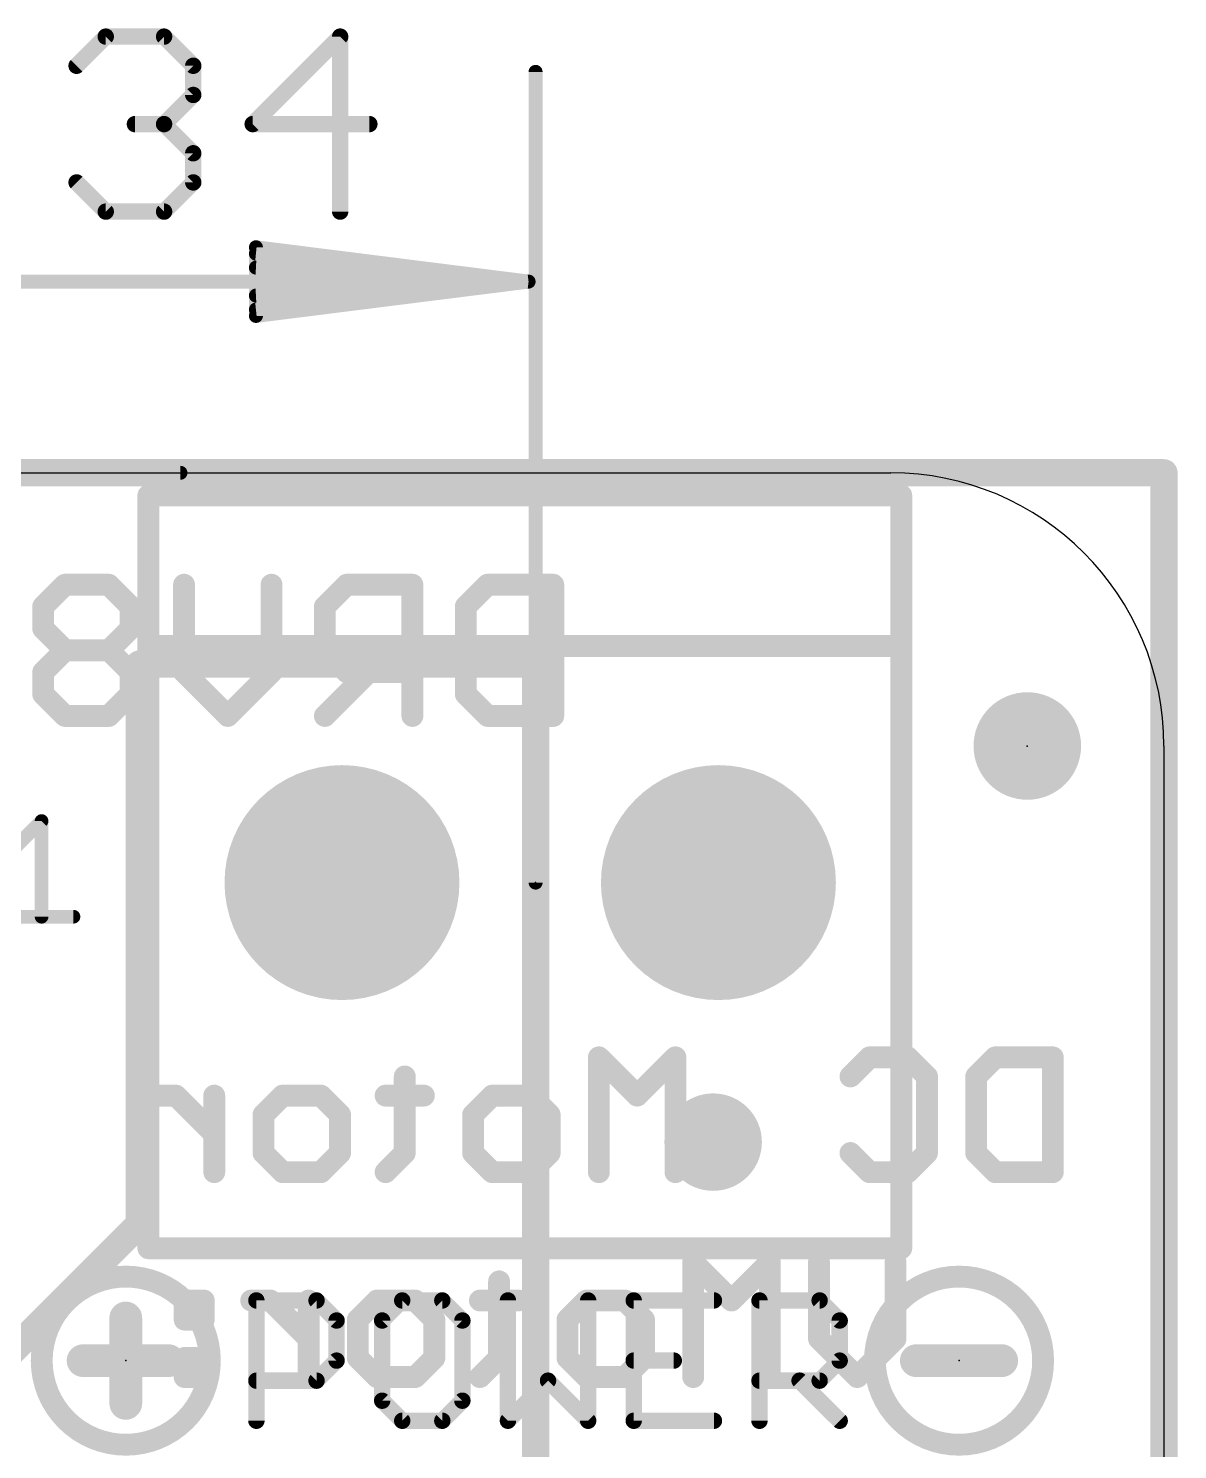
# Model space of a CAD drawing. Extents: x -6.4 to 25.8, y -12.4 to 32.1.
# Drawn here: x 9.76 to 20.45, y 15.05 to 28.26 of the extents above; entities that cross this region are included whole.
import ezdxf

# ---------------------------------------------------------------- set-up
doc = ezdxf.new("R2010")
doc.units = 0
for name, color, linetype in [('1', 12, 'CONTINUOUS'), ('16', 132, 'CONTINUOUS'), ('17', 110, 'CONTINUOUS'), ('18', 110, 'CONTINUOUS'), ('20', 53, 'CONTINUOUS'), ('21', 40, 'CONTINUOUS'), ('22', 6, 'CONTINUOUS'), ('23', 53, 'CONTINUOUS'), ('47', 253, 'CONTINUOUS')]:
    doc.layers.add(name, color=color, linetype=linetype)

# ---------------------------------------------------------------- blocks, each defined once
blk = doc.blocks.new('PIE')
at = {"const_width": 0.5}
blk.add_lwpolyline([(0, -0.25, 1), (0, 0.25, 1), (0, -0.25)], format="xyb", dxfattribs=at)
blk = doc.blocks.new('ROUNDP')
at = {"const_width": 0.5}
blk.add_lwpolyline([(0, -0.25, 1), (0, 0.25, 1), (0, -0.25)], format="xyb", dxfattribs=at)
blk = doc.blocks.new('ROUNDV')
at = {"const_width": 0.5}
blk.add_lwpolyline([(0, -0.25, 1), (0, 0.25, 1), (0, -0.25)], format="xyb", dxfattribs=at)

msp = doc.modelspace()

# ---------------------------------------------------------------- linework, layer by layer
at = {"layer": '1', "const_width": 0.254}
for points in [[(20.32, 24.13), (0, 24.13)], [(20.32, 0), (20.32, 24.13)], [(10.795, 22.352), (10.795, 17.145)], [(14.478, 22.352), (10.795, 22.352)], [(14.478, 10.16), (14.478, 22.352)], [(10.795, 17.145), (8.89, 15.24)]]:
    msp.add_lwpolyline(points, dxfattribs=at)
at = {"layer": '1', "const_width": 0.127}
for points in [[(20.3835, 24.13, 1), (20.2565, 24.13)], [(20.32, 24.0665, 1), (20.32, 24.1935)], [(10.8585, 22.352, 1), (10.7315, 22.352)], [(10.795, 22.4155, 1), (10.795, 22.2885)], [(14.5415, 22.352, 1), (14.4145, 22.352)], [(14.478, 22.2885, 1), (14.478, 22.4155)], [(10.7315, 17.145, 1), (10.8585, 17.145)], [(10.8399, 17.1001, 1), (10.7501, 17.1899)]]:
    msp.add_lwpolyline(points, format="xyb", dxfattribs=at)
at = {"layer": '16', "const_width": 0.254}
for points in [[(20.32, 24.13), (0, 24.13)], [(20.32, 0), (20.32, 24.13)]]:
    msp.add_lwpolyline(points, dxfattribs=at)
at = {"layer": '16', "const_width": 0.127}
for points in [[(20.3835, 24.13, 1), (20.2565, 24.13)], [(20.32, 24.0665, 1), (20.32, 24.1935)]]:
    msp.add_lwpolyline(points, format="xyb", dxfattribs=at)
at = {"layer": '20'}
for p, q in [((2.54, 24.13), (17.78, 24.13)), ((20.32, 21.59), (20.32, 2.54))]:
    msp.add_line(p, q, dxfattribs=at)
msp.add_arc((17.78, 21.59), 2.54, 0, 90, dxfattribs=at)
at = {"layer": '21'}
for points, const_width in [([(17.878, 23.92), (10.878, 23.92)], 0.2032), ([(10.878, 23.92), (10.878, 22.52)], 0.2032), ([(17.878, 22.52), (17.878, 23.92)], 0.2032), ([(10.878, 22.52), (10.878, 16.92)], 0.2032), ([(17.878, 22.52), (10.878, 22.52)], 0.2032), ([(17.878, 16.92), (17.878, 22.52)], 0.2032), ([(9.5885, 20.5957), (9.8851, 20.8923)], 0.127), ([(9.8851, 20.8923), (9.8851, 20.0025)], 0.127), ([(9.5885, 20.0025), (10.1817, 20.0025)], 0.127), ([(10.878, 16.92), (17.878, 16.92)], 0.2032), ([(10.668, 16.2718), (10.668, 15.4781)], 0.3048), ([(11.8822, 15.3162), (11.8822, 16.4348)], 0.1524), ([(11.8822, 16.4348), (12.4415, 16.4348)], 0.1524), ([(12.4415, 16.4348), (12.6279, 16.2483)], 0.1524), ([(13.238, 16.4348), (13.0516, 16.2483)], 0.1524), ([(13.6109, 16.4348), (13.238, 16.4348)], 0.1524), ([(13.7973, 16.2483), (13.6109, 16.4348)], 0.1524), ([(14.221, 16.4348), (14.221, 15.3162)], 0.1524), ([(14.9667, 15.3162), (14.9667, 16.4348)], 0.1524), ([(16.1361, 16.4348), (15.3904, 16.4348)], 0.1524), ([(15.3904, 16.4348), (15.3904, 15.3162)], 0.1524), ([(16.5598, 15.3162), (16.5598, 16.4348)], 0.1524), ([(16.5598, 16.4348), (17.1191, 16.4348)], 0.1524), ([(17.1191, 16.4348), (17.3055, 16.2483)], 0.1524), ([(12.6279, 16.2483), (12.6279, 15.8755)], 0.1524), ([(13.0516, 16.2483), (13.0516, 15.5026)], 0.1524), ([(13.7973, 15.5026), (13.7973, 16.2483)], 0.1524), ([(17.3055, 16.2483), (17.3055, 15.8755)], 0.1524), ([(10.2712, 15.875), (11.0648, 15.875)], 0.3048), ([(18.0182, 15.875), (18.8119, 15.875)], 0.3048), ([(12.6279, 15.8755), (12.4415, 15.689)], 0.1524), ([(15.3904, 15.8755), (15.7632, 15.8755)], 0.1524), ([(17.3055, 15.8755), (17.1191, 15.689)], 0.1524), ([(12.4415, 15.689), (11.8822, 15.689)], 0.1524), ([(14.221, 15.3162), (14.5938, 15.689)], 0.1524), ([(14.5938, 15.689), (14.9667, 15.3162)], 0.1524), ([(17.1191, 15.689), (16.5598, 15.689)], 0.1524), ([(16.9326, 15.689), (17.3055, 15.3162)], 0.1524), ([(13.0516, 15.5026), (13.238, 15.3162)], 0.1524), ([(13.6109, 15.3162), (13.7973, 15.5026)], 0.1524), ([(13.238, 15.3162), (13.6109, 15.3162)], 0.1524), ([(15.3904, 15.3162), (16.1361, 15.3162)], 0.1524)]:
    msp.add_lwpolyline(points, dxfattribs=dict(at, const_width=const_width))
for points, const_width in [([(10.878, 23.9708, 1), (10.878, 23.8692)], 0.1016), ([(10.9288, 23.92, 1), (10.8272, 23.92)], 0.1016), ([(17.9288, 23.92, 1), (17.8272, 23.92)], 0.1016), ([(17.878, 23.8692, 1), (17.878, 23.9708)], 0.1016), ([(10.9288, 22.52, 1), (10.8272, 22.52)], 0.1016), ([(10.878, 22.5708, 1), (10.878, 22.4692)], 0.1016), ([(17.9288, 22.52, 1), (17.8272, 22.52)], 0.1016), ([(17.878, 22.4692, 1), (17.878, 22.5708)], 0.1016), ([(10.8272, 22.52, 1), (10.9288, 22.52)], 0.1016), ([(17.8272, 22.52, 1), (17.9288, 22.52)], 0.1016), ([(9.9168, 20.8923, 1), (9.8533, 20.8923)], 0.0635), ([(9.9075, 20.8698, 1), (9.8626, 20.9147)], 0.0635), ([(9.8533, 20.0025, 1), (9.9168, 20.0025)], 0.0635), ([(10.1817, 19.9708, 1), (10.1817, 20.0343)], 0.0635), ([(10.878, 16.9708, 1), (10.878, 16.8692)], 0.1016), ([(10.8272, 16.92, 1), (10.9288, 16.92)], 0.1016), ([(17.8272, 16.92, 1), (17.9288, 16.92)], 0.1016), ([(17.878, 16.8692, 1), (17.878, 16.9708)], 0.1016), ([(10.668, 15.0933, 1), (10.668, 16.6567, 1), (10.668, 15.0933)], 0.2032), ([(18.415, 15.0933, 1), (18.415, 16.6567, 1), (18.415, 15.0933)], 0.2032), ([(10.7442, 16.2718, 1), (10.5918, 16.2718)], 0.1524), ([(11.9203, 16.4348, 1), (11.8441, 16.4348)], 0.0762), ([(11.8822, 16.4729, 1), (11.8822, 16.3967)], 0.0762), ([(12.4684, 16.4617, 1), (12.4145, 16.4078)], 0.0762), ([(12.4415, 16.3967, 1), (12.4415, 16.4729)], 0.0762), ([(13.238, 16.4729, 1), (13.238, 16.3967)], 0.0762), ([(13.265, 16.4078, 1), (13.2111, 16.4617)], 0.0762), ([(13.6378, 16.4617, 1), (13.5839, 16.4078)], 0.0762), ([(13.6109, 16.3967, 1), (13.6109, 16.4729)], 0.0762), ([(14.2591, 16.4348, 1), (14.1829, 16.4348)], 0.0762), ([(15.0048, 16.4348, 1), (14.9286, 16.4348)], 0.0762), ([(15.3904, 16.4729, 1), (15.3904, 16.3967)], 0.0762), ([(15.4285, 16.4348, 1), (15.3523, 16.4348)], 0.0762), ([(16.1361, 16.3967, 1), (16.1361, 16.4729)], 0.0762), ([(16.5979, 16.4348, 1), (16.5217, 16.4348)], 0.0762), ([(16.5598, 16.4729, 1), (16.5598, 16.3967)], 0.0762), ([(17.146, 16.4617, 1), (17.0921, 16.4078)], 0.0762), ([(17.1191, 16.3967, 1), (17.1191, 16.4729)], 0.0762), ([(12.666, 16.2483, 1), (12.5898, 16.2483)], 0.0762), ([(12.601, 16.2214, 1), (12.6548, 16.2753)], 0.0762), ([(13.0897, 16.2483, 1), (13.0135, 16.2483)], 0.0762), ([(13.0247, 16.2753, 1), (13.0785, 16.2214)], 0.0762), ([(13.8354, 16.2483, 1), (13.7592, 16.2483)], 0.0762), ([(13.7704, 16.2214, 1), (13.8242, 16.2753)], 0.0762), ([(17.3436, 16.2483, 1), (17.2674, 16.2483)], 0.0762), ([(17.2786, 16.2214, 1), (17.3324, 16.2753)], 0.0762), ([(10.2712, 15.9512, 1), (10.2712, 15.7988)], 0.1524), ([(11.0648, 15.7988, 1), (11.0648, 15.9512)], 0.1524), ([(18.0182, 15.9512, 1), (18.0182, 15.7988)], 0.1524), ([(18.8119, 15.7988, 1), (18.8119, 15.9512)], 0.1524), ([(12.5898, 15.8755, 1), (12.666, 15.8755)], 0.0762), ([(12.6548, 15.8485, 1), (12.601, 15.9024)], 0.0762), ([(15.3904, 15.9136, 1), (15.3904, 15.8374)], 0.0762), ([(15.7632, 15.8374, 1), (15.7632, 15.9136)], 0.0762), ([(17.2674, 15.8755, 1), (17.3436, 15.8755)], 0.0762), ([(17.3324, 15.8485, 1), (17.2786, 15.9024)], 0.0762), ([(11.8822, 15.7271, 1), (11.8822, 15.6509)], 0.0762), ([(12.4145, 15.716, 1), (12.4684, 15.6621)], 0.0762), ([(12.4415, 15.6509, 1), (12.4415, 15.7271)], 0.0762), ([(14.6208, 15.716, 1), (14.5669, 15.6621)], 0.0762), ([(14.6208, 15.6621, 1), (14.5669, 15.716)], 0.0762), ([(16.5598, 15.7271, 1), (16.5598, 15.6509)], 0.0762), ([(16.9596, 15.716, 1), (16.9057, 15.6621)], 0.0762), ([(17.0921, 15.716, 1), (17.146, 15.6621)], 0.0762), ([(17.1191, 15.6509, 1), (17.1191, 15.7271)], 0.0762), ([(10.5918, 15.4781, 1), (10.7442, 15.4781)], 0.1524), ([(13.0785, 15.5296, 1), (13.0247, 15.4757)], 0.0762), ([(13.0135, 15.5026, 1), (13.0897, 15.5026)], 0.0762), ([(13.7592, 15.5026, 1), (13.8354, 15.5026)], 0.0762), ([(13.8242, 15.4757, 1), (13.7704, 15.5296)], 0.0762), ([(11.8441, 15.3162, 1), (11.9203, 15.3162)], 0.0762), ([(13.238, 15.3543, 1), (13.238, 15.2781)], 0.0762), ([(13.2111, 15.2893, 1), (13.265, 15.3431)], 0.0762), ([(13.5839, 15.3431, 1), (13.6378, 15.2893)], 0.0762), ([(13.6109, 15.2781, 1), (13.6109, 15.3543)], 0.0762), ([(14.1829, 15.3162, 1), (14.2591, 15.3162)], 0.0762), ([(14.1941, 15.3431, 1), (14.2479, 15.2893)], 0.0762), ([(14.9286, 15.3162, 1), (15.0048, 15.3162)], 0.0762), ([(14.9398, 15.2893, 1), (14.9936, 15.3431)], 0.0762), ([(15.3904, 15.3543, 1), (15.3904, 15.2781)], 0.0762), ([(15.3523, 15.3162, 1), (15.4285, 15.3162)], 0.0762), ([(16.1361, 15.2781, 1), (16.1361, 15.3543)], 0.0762), ([(16.5217, 15.3162, 1), (16.5979, 15.3162)], 0.0762), ([(17.2786, 15.2893, 1), (17.3324, 15.3431)], 0.0762)]:
    msp.add_lwpolyline(points, format="xyb", dxfattribs=dict(at, const_width=const_width))
at = {"layer": '22', "const_width": 0.2032}
for points in [[(10.1032, 23.0896), (9.8998, 22.8863)], [(10.5099, 23.0896), (10.1032, 23.0896)], [(10.7133, 22.8863), (10.5099, 23.0896)], [(11.2095, 22.2761), (11.2095, 23.0896)], [(12.023, 23.0896), (12.023, 22.2761)], [(12.7226, 23.0896), (12.5192, 22.8863)], [(13.3327, 23.0896), (12.7226, 23.0896)], [(13.3327, 21.8694), (13.3327, 23.0896)], [(13.829, 22.8863), (14.0323, 23.0896)], [(14.0323, 23.0896), (14.6424, 23.0896)], [(14.6424, 23.0896), (14.6424, 21.8694)], [(9.8998, 22.8863), (9.8998, 22.6829)], [(10.7133, 22.6829), (10.7133, 22.8863)], [(12.5192, 22.8863), (12.5192, 22.4795)], [(13.829, 22.0728), (13.829, 22.8863)], [(9.8998, 22.6829), (10.1032, 22.4795)], [(10.5099, 22.4795), (10.7133, 22.6829)], [(10.1032, 22.4795), (9.8998, 22.2761)], [(10.5099, 22.4795), (10.1032, 22.4795)], [(10.7133, 22.2761), (10.5099, 22.4795)], [(12.5192, 22.4795), (12.7226, 22.2761)], [(9.8998, 22.2761), (9.8998, 22.0728)], [(10.7133, 22.0728), (10.7133, 22.2761)], [(11.6162, 21.8694), (11.2095, 22.2761)], [(12.023, 22.2761), (11.6162, 21.8694)], [(12.926, 22.2761), (12.5192, 21.8694)], [(12.7226, 22.2761), (13.3327, 22.2761)], [(9.8998, 22.0728), (10.1032, 21.8694)], [(10.5099, 21.8694), (10.7133, 22.0728)], [(14.0323, 21.8694), (13.829, 22.0728)], [(10.1032, 21.8694), (10.5099, 21.8694)], [(14.6424, 21.8694), (14.0323, 21.8694)], [(15.4225, 18.3394), (15.0666, 18.6953)], [(15.0666, 18.6953), (15.0666, 17.6276)], [(15.7784, 18.6953), (15.4225, 18.3394)], [(15.7784, 17.6276), (15.7784, 18.6953)], [(17.4054, 18.5174), (17.5833, 18.6953)], [(17.5833, 18.6953), (17.9392, 18.6953)], [(17.9392, 18.6953), (18.1172, 18.5174)], [(18.5748, 18.5174), (18.7527, 18.6953)], [(18.7527, 18.6953), (19.2866, 18.6953)], [(19.2866, 18.6953), (19.2866, 17.6276)], [(13.2617, 18.5174), (13.2617, 17.8056)], [(18.1172, 18.5174), (18.1172, 17.8056)], [(18.5748, 17.8056), (18.5748, 18.5174)], [(11.1347, 18.3394), (10.9568, 18.3394)], [(11.4906, 17.9835), (11.1347, 18.3394)], [(11.4906, 17.6276), (11.4906, 18.3394)], [(11.9482, 18.1615), (12.1262, 18.3394)], [(12.1262, 18.3394), (12.4821, 18.3394)], [(12.4821, 18.3394), (12.66, 18.1615)], [(13.4396, 18.3394), (13.0837, 18.3394)], [(13.8972, 18.1615), (14.0752, 18.3394)], [(14.0752, 18.3394), (14.4311, 18.3394)], [(14.4311, 18.3394), (14.609, 18.1615)], [(11.9482, 17.8056), (11.9482, 18.1615)], [(12.66, 18.1615), (12.66, 17.8056)], [(13.8972, 17.8056), (13.8972, 18.1615)], [(14.609, 18.1615), (14.609, 17.8056)], [(12.1262, 17.6276), (11.9482, 17.8056)], [(12.66, 17.8056), (12.4821, 17.6276)], [(13.2617, 17.8056), (13.0837, 17.6276)], [(14.0752, 17.6276), (13.8972, 17.8056)], [(14.609, 17.8056), (14.4311, 17.6276)], [(17.5833, 17.6276), (17.4054, 17.8056)], [(18.1172, 17.8056), (17.9392, 17.6276)], [(18.7527, 17.6276), (18.5748, 17.8056)], [(12.4821, 17.6276), (12.1262, 17.6276)], [(14.4311, 17.6276), (14.0752, 17.6276)], [(17.9392, 17.6276), (17.5833, 17.6276)], [(19.2866, 17.6276), (18.7527, 17.6276)], [(16.2995, 16.4344), (15.9436, 16.7903)], [(15.9436, 16.7903), (15.9436, 15.7226)], [(16.6554, 16.7903), (16.2995, 16.4344)], [(16.6554, 15.7226), (16.6554, 16.7903)], [(17.113, 16.0785), (17.113, 16.7903)], [(17.8248, 16.7903), (17.8248, 16.0785)], [(14.1387, 16.6124), (14.1387, 15.9006)], [(11.3932, 16.4344), (11.2152, 16.4344)], [(11.2152, 16.4344), (11.2152, 16.2565)], [(11.3932, 16.2565), (11.3932, 16.4344)], [(12.0118, 16.4344), (11.8338, 16.4344)], [(12.3677, 16.0785), (12.0118, 16.4344)], [(12.3677, 15.7226), (12.3677, 16.4344)], [(12.8253, 16.2565), (13.0032, 16.4344)], [(13.0032, 16.4344), (13.3591, 16.4344)], [(13.3591, 16.4344), (13.5371, 16.2565)], [(14.3167, 16.4344), (13.9608, 16.4344)], [(14.7742, 16.2565), (14.9522, 16.4344)], [(14.9522, 16.4344), (15.3081, 16.4344)], [(15.3081, 16.4344), (15.4861, 16.2565)], [(11.2152, 16.2565), (11.3932, 16.2565)], [(12.8253, 15.9006), (12.8253, 16.2565)], [(13.5371, 16.2565), (13.5371, 15.9006)], [(14.7742, 15.9006), (14.7742, 16.2565)], [(15.4861, 16.2565), (15.4861, 15.9006)], [(17.4689, 15.7226), (17.113, 16.0785)], [(17.8248, 16.0785), (17.4689, 15.7226)], [(11.3932, 15.9006), (11.2152, 15.9006)], [(11.2152, 15.9006), (11.2152, 15.7226)], [(11.3932, 15.7226), (11.3932, 15.9006)], [(13.0032, 15.7226), (12.8253, 15.9006)], [(13.5371, 15.9006), (13.3591, 15.7226)], [(14.1387, 15.9006), (13.9608, 15.7226)], [(14.9522, 15.7226), (14.7742, 15.9006)], [(15.4861, 15.9006), (15.3081, 15.7226)], [(11.2152, 15.7226), (11.3932, 15.7226)], [(13.3591, 15.7226), (13.0032, 15.7226)], [(15.3081, 15.7226), (14.9522, 15.7226)]]:
    msp.add_lwpolyline(points, dxfattribs=at)
at = {"layer": '22', "const_width": 0.1016}
for points in [[(10.1032, 23.1404, 1), (10.1032, 23.0388)], [(10.1391, 23.0537, 1), (10.0672, 23.1256)], [(10.5458, 23.1256, 1), (10.474, 23.0537)], [(10.5099, 23.0388, 1), (10.5099, 23.1404)], [(11.2603, 23.0896, 1), (11.1587, 23.0896)], [(12.0738, 23.0896, 1), (11.9722, 23.0896)], [(12.7226, 23.1404, 1), (12.7226, 23.0388)], [(12.7585, 23.0537, 1), (12.6867, 23.1256)], [(13.3835, 23.0896, 1), (13.2819, 23.0896)], [(13.3327, 23.0388, 1), (13.3327, 23.1404)], [(14.0323, 23.1404, 1), (14.0323, 23.0388)], [(14.0682, 23.0537, 1), (13.9964, 23.1256)], [(14.6932, 23.0896, 1), (14.5916, 23.0896)], [(14.6424, 23.0388, 1), (14.6424, 23.1404)], [(9.9506, 22.8863, 1), (9.849, 22.8863)], [(9.8639, 22.9222, 1), (9.9357, 22.8503)], [(10.7641, 22.8863, 1), (10.6625, 22.8863)], [(10.6773, 22.8503, 1), (10.7492, 22.9222)], [(12.57, 22.8863, 1), (12.4684, 22.8863)], [(12.4833, 22.9222, 1), (12.5551, 22.8503)], [(13.793, 22.9222, 1), (13.8649, 22.8503)], [(13.8798, 22.8863, 1), (13.7782, 22.8863)], [(9.9357, 22.7188, 1), (9.8639, 22.647)], [(9.849, 22.6829, 1), (9.9506, 22.6829)], [(10.6625, 22.6829, 1), (10.7641, 22.6829)], [(10.7492, 22.647, 1), (10.6773, 22.7188)], [(10.1032, 22.5303, 1), (10.1032, 22.4287)], [(10.1391, 22.4436, 1), (10.0672, 22.5154)], [(10.0672, 22.4436, 1), (10.1391, 22.5154)], [(10.5458, 22.5154, 1), (10.474, 22.4436)], [(10.474, 22.5154, 1), (10.5458, 22.4436)], [(10.5099, 22.4287, 1), (10.5099, 22.5303)], [(12.5551, 22.5154, 1), (12.4833, 22.4436)], [(12.4684, 22.4795, 1), (12.57, 22.4795)], [(9.9506, 22.2761, 1), (9.849, 22.2761)], [(9.8639, 22.3121, 1), (9.9357, 22.2402)], [(10.7641, 22.2761, 1), (10.6625, 22.2761)], [(10.6773, 22.2402, 1), (10.7492, 22.3121)], [(11.2454, 22.3121, 1), (11.1736, 22.2402)], [(12.0589, 22.2402, 1), (11.9871, 22.3121)], [(12.7226, 22.3269, 1), (12.7226, 22.2253)], [(12.6867, 22.2402, 1), (12.7585, 22.3121)], [(12.9619, 22.2402, 1), (12.8901, 22.3121)], [(13.3327, 22.2253, 1), (13.3327, 22.3269)], [(11.1587, 22.2761, 1), (11.2603, 22.2761)], [(11.9722, 22.2761, 1), (12.0738, 22.2761)], [(9.9357, 22.1087, 1), (9.8639, 22.0369)], [(9.849, 22.0728, 1), (9.9506, 22.0728)], [(10.6625, 22.0728, 1), (10.7641, 22.0728)], [(10.7492, 22.0369, 1), (10.6773, 22.1087)], [(13.8649, 22.1087, 1), (13.793, 22.0369)], [(13.7782, 22.0728, 1), (13.8798, 22.0728)], [(10.1032, 21.9202, 1), (10.1032, 21.8186)], [(10.0672, 21.8335, 1), (10.1391, 21.9053)], [(10.474, 21.9053, 1), (10.5458, 21.8335)], [(10.5099, 21.8186, 1), (10.5099, 21.9202)], [(11.5803, 21.9053, 1), (11.6522, 21.8335)], [(11.5803, 21.8335, 1), (11.6522, 21.9053)], [(12.4833, 21.9053, 1), (12.5551, 21.8335)], [(14.0323, 21.9202, 1), (14.0323, 21.8186)], [(13.9964, 21.8335, 1), (14.0682, 21.9053)], [(14.6424, 21.8186, 1), (14.6424, 21.9202)], [(13.2819, 21.8694, 1), (13.3835, 21.8694)], [(14.5916, 21.8694, 1), (14.6932, 21.8694)], [(15.1025, 18.7312, 1), (15.0307, 18.6594)], [(15.1174, 18.6953, 1), (15.0158, 18.6953)], [(15.8292, 18.6953, 1), (15.7276, 18.6953)], [(15.8143, 18.6594, 1), (15.7425, 18.7312)], [(17.5833, 18.7461, 1), (17.5833, 18.6445)], [(17.6193, 18.6594, 1), (17.5474, 18.7312)], [(17.9752, 18.7312, 1), (17.9033, 18.6594)], [(17.9392, 18.6445, 1), (17.9392, 18.7461)], [(18.7527, 18.7461, 1), (18.7527, 18.6445)], [(18.7887, 18.6594, 1), (18.7168, 18.7312)], [(19.3374, 18.6953, 1), (19.2358, 18.6953)], [(19.2866, 18.6445, 1), (19.2866, 18.7461)], [(13.3125, 18.5174, 1), (13.2109, 18.5174)], [(17.3695, 18.5533, 1), (17.4413, 18.4814)], [(18.168, 18.5174, 1), (18.0664, 18.5174)], [(18.0813, 18.4814, 1), (18.1531, 18.5533)], [(18.6256, 18.5174, 1), (18.524, 18.5174)], [(18.5389, 18.5533, 1), (18.6107, 18.4814)], [(10.9568, 18.3902, 1), (10.9568, 18.2886)], [(11.1706, 18.3753, 1), (11.0988, 18.3035)], [(11.1347, 18.2886, 1), (11.1347, 18.3902)], [(11.5414, 18.3394, 1), (11.4398, 18.3394)], [(12.1262, 18.3902, 1), (12.1262, 18.2886)], [(12.1621, 18.3035, 1), (12.0902, 18.3753)], [(12.518, 18.3753, 1), (12.4461, 18.3035)], [(12.4821, 18.2886, 1), (12.4821, 18.3902)], [(13.0837, 18.3902, 1), (13.0837, 18.2886)], [(13.4396, 18.2886, 1), (13.4396, 18.3902)], [(14.0752, 18.3902, 1), (14.0752, 18.2886)], [(14.1111, 18.3035, 1), (14.0392, 18.3753)], [(14.467, 18.3753, 1), (14.3951, 18.3035)], [(14.4311, 18.2886, 1), (14.4311, 18.3902)], [(15.3866, 18.3753, 1), (15.4584, 18.3035)], [(15.3866, 18.3035, 1), (15.4584, 18.3753)], [(11.999, 18.1615, 1), (11.8974, 18.1615)], [(11.9123, 18.1974, 1), (11.9841, 18.1255)], [(12.7108, 18.1615, 1), (12.6092, 18.1615)], [(12.6241, 18.1255, 1), (12.6959, 18.1974)], [(13.948, 18.1615, 1), (13.8464, 18.1615)], [(13.8613, 18.1974, 1), (13.9331, 18.1255)], [(14.6598, 18.1615, 1), (14.5582, 18.1615)], [(14.5731, 18.1255, 1), (14.6449, 18.1974)], [(11.4547, 17.9476, 1), (11.5265, 18.0194)], [(11.9841, 17.8415, 1), (11.9123, 17.7696)], [(11.8974, 17.8056, 1), (11.999, 17.8056)], [(12.6092, 17.8056, 1), (12.7108, 17.8056)], [(12.6959, 17.7696, 1), (12.6241, 17.8415)], [(13.2109, 17.8056, 1), (13.3125, 17.8056)], [(13.2976, 17.7696, 1), (13.2257, 17.8415)], [(13.9331, 17.8415, 1), (13.8613, 17.7696)], [(13.8464, 17.8056, 1), (13.948, 17.8056)], [(14.5582, 17.8056, 1), (14.6598, 17.8056)], [(14.6449, 17.7696, 1), (14.5731, 17.8415)], [(17.4413, 17.8415, 1), (17.3695, 17.7696)], [(18.0664, 17.8056, 1), (18.168, 17.8056)], [(18.1531, 17.7696, 1), (18.0813, 17.8415)], [(18.6107, 17.8415, 1), (18.5389, 17.7696)], [(18.524, 17.8056, 1), (18.6256, 17.8056)], [(12.1262, 17.6784, 1), (12.1262, 17.5768)], [(12.0902, 17.5917, 1), (12.1621, 17.6635)], [(12.4461, 17.6635, 1), (12.518, 17.5917)], [(12.4821, 17.5768, 1), (12.4821, 17.6784)], [(13.0478, 17.6635, 1), (13.1196, 17.5917)], [(14.0752, 17.6784, 1), (14.0752, 17.5768)], [(14.0392, 17.5917, 1), (14.1111, 17.6635)], [(14.3951, 17.6635, 1), (14.467, 17.5917)], [(14.4311, 17.5768, 1), (14.4311, 17.6784)], [(17.5833, 17.6784, 1), (17.5833, 17.5768)], [(17.5474, 17.5917, 1), (17.6193, 17.6635)], [(17.9033, 17.6635, 1), (17.9752, 17.5917)], [(17.9392, 17.5768, 1), (17.9392, 17.6784)], [(18.7527, 17.6784, 1), (18.7527, 17.5768)], [(18.7168, 17.5917, 1), (18.7887, 17.6635)], [(19.2866, 17.5768, 1), (19.2866, 17.6784)], [(11.4398, 17.6276, 1), (11.5414, 17.6276)], [(15.0158, 17.6276, 1), (15.1174, 17.6276)], [(15.7276, 17.6276, 1), (15.8292, 17.6276)], [(19.2358, 17.6276, 1), (19.3374, 17.6276)], [(15.9796, 16.8262, 1), (15.9077, 16.7544)], [(15.9944, 16.7903, 1), (15.8928, 16.7903)], [(16.7062, 16.7903, 1), (16.6046, 16.7903)], [(16.6914, 16.7544, 1), (16.6195, 16.8262)], [(17.1638, 16.7903, 1), (17.0622, 16.7903)], [(17.8756, 16.7903, 1), (17.774, 16.7903)], [(14.1895, 16.6124, 1), (14.0879, 16.6124)], [(11.2152, 16.4852, 1), (11.2152, 16.3836)], [(11.266, 16.4344, 1), (11.1644, 16.4344)], [(11.444, 16.4344, 1), (11.3424, 16.4344)], [(11.3932, 16.3836, 1), (11.3932, 16.4852)], [(11.8338, 16.4852, 1), (11.8338, 16.3836)], [(12.0477, 16.4703, 1), (11.9758, 16.3985)], [(12.0118, 16.3836, 1), (12.0118, 16.4852)], [(12.4185, 16.4344, 1), (12.3169, 16.4344)], [(13.0032, 16.4852, 1), (13.0032, 16.3836)], [(13.0391, 16.3985, 1), (12.9673, 16.4703)], [(13.395, 16.4703, 1), (13.3232, 16.3985)], [(13.3591, 16.3836, 1), (13.3591, 16.4852)], [(13.9608, 16.4852, 1), (13.9608, 16.3836)], [(14.3167, 16.3836, 1), (14.3167, 16.4852)], [(14.9522, 16.4852, 1), (14.9522, 16.3836)], [(14.9881, 16.3985, 1), (14.9163, 16.4703)], [(15.344, 16.4703, 1), (15.2722, 16.3985)], [(15.3081, 16.3836, 1), (15.3081, 16.4852)], [(16.2636, 16.4703, 1), (16.3355, 16.3985)], [(16.2636, 16.3985, 1), (16.3355, 16.4703)], [(11.2152, 16.3073, 1), (11.2152, 16.2057)], [(11.1644, 16.2565, 1), (11.266, 16.2565)], [(11.3424, 16.2565, 1), (11.444, 16.2565)], [(11.3932, 16.2057, 1), (11.3932, 16.3073)], [(12.8761, 16.2565, 1), (12.7744, 16.2565)], [(12.7893, 16.2924, 1), (12.8612, 16.2205)], [(13.5879, 16.2565, 1), (13.4863, 16.2565)], [(13.5011, 16.2205, 1), (13.573, 16.2924)], [(14.825, 16.2565, 1), (14.7234, 16.2565)], [(14.7383, 16.2924, 1), (14.8102, 16.2205)], [(15.5369, 16.2565, 1), (15.4352, 16.2565)], [(15.4501, 16.2205, 1), (15.522, 16.2924)], [(12.3317, 16.0426, 1), (12.4036, 16.1144)], [(17.149, 16.1144, 1), (17.0771, 16.0426)], [(17.0622, 16.0785, 1), (17.1638, 16.0785)], [(17.774, 16.0785, 1), (17.8756, 16.0785)], [(17.8608, 16.0426, 1), (17.7889, 16.1144)], [(11.2152, 15.9514, 1), (11.2152, 15.8498)], [(11.266, 15.9006, 1), (11.1644, 15.9006)], [(11.444, 15.9006, 1), (11.3424, 15.9006)], [(11.3932, 15.8498, 1), (11.3932, 15.9514)], [(12.8612, 15.9365, 1), (12.7893, 15.8646)], [(13.573, 15.8646, 1), (13.5011, 15.9365)], [(14.1746, 15.8646, 1), (14.1028, 15.9365)], [(14.8102, 15.9365, 1), (14.7383, 15.8646)], [(15.522, 15.8646, 1), (15.4501, 15.9365)], [(12.7744, 15.9006, 1), (12.8761, 15.9006)], [(13.4863, 15.9006, 1), (13.5879, 15.9006)], [(14.0879, 15.9006, 1), (14.1895, 15.9006)], [(14.7234, 15.9006, 1), (14.825, 15.9006)], [(15.4352, 15.9006, 1), (15.5369, 15.9006)], [(11.2152, 15.7734, 1), (11.2152, 15.6718)], [(11.1644, 15.7226, 1), (11.266, 15.7226)], [(11.3424, 15.7226, 1), (11.444, 15.7226)], [(11.3932, 15.6718, 1), (11.3932, 15.7734)], [(12.3169, 15.7226, 1), (12.4185, 15.7226)], [(13.0032, 15.7734, 1), (13.0032, 15.6718)], [(12.9673, 15.6867, 1), (13.0391, 15.7585)], [(13.3232, 15.7585, 1), (13.395, 15.6867)], [(13.3591, 15.6718, 1), (13.3591, 15.7734)], [(13.9248, 15.7585, 1), (13.9967, 15.6867)], [(14.9522, 15.7734, 1), (14.9522, 15.6718)], [(14.9163, 15.6867, 1), (14.9881, 15.7585)], [(15.2722, 15.7585, 1), (15.344, 15.6867)], [(15.3081, 15.6718, 1), (15.3081, 15.7734)], [(15.8928, 15.7226, 1), (15.9944, 15.7226)], [(16.6046, 15.7226, 1), (16.7062, 15.7226)], [(17.433, 15.7585, 1), (17.5049, 15.6867)], [(17.433, 15.6867, 1), (17.5049, 15.7585)]]:
    msp.add_lwpolyline(points, format="xyb", dxfattribs=at)
at = {"layer": '23'}
for p in [(19.05, 21.59), (14.478, 20.32), (10.668, 15.875), (18.415, 15.875)]:
    msp.add_point(p, dxfattribs=at)
at = {"layer": '47'}
for points, const_width in [([(10.2105, 27.9145), (10.4817, 28.1857)], 0.1524), ([(10.4817, 28.1857), (11.024, 28.1857)], 0.1524), ([(11.024, 28.1857), (11.2952, 27.9145)], 0.1524), ([(12.6612, 28.1857), (11.8477, 27.3722)], 0.1524), ([(12.6612, 26.5587), (12.6612, 28.1857)], 0.1524), ([(11.2952, 27.9145), (11.2952, 27.6434)], 0.1524), ([(14.478, 20.32), (14.478, 27.858)], 0.13), ([(11.2952, 27.6434), (11.024, 27.3722)], 0.1524), ([(11.024, 27.3722), (10.7529, 27.3722)], 0.1524), ([(11.024, 27.3722), (11.2952, 27.101)], 0.1524), ([(11.8477, 27.3722), (12.9324, 27.3722)], 0.1524), ([(11.2952, 27.101), (11.2952, 26.8299)], 0.1524), ([(10.4817, 26.5587), (10.2105, 26.8299)], 0.1524), ([(11.2952, 26.8299), (11.024, 26.5587)], 0.1524), ([(11.024, 26.5587), (10.4817, 26.5587)], 0.1524), ([(14.413, 25.908), (11.878, 26.2272)], 0.13), ([(11.878, 26.2272), (11.878, 25.5888)], 0.13), ([(14.413, 25.908), (11.878, 26.168)], 0.13), ([(14.413, 25.908), (11.878, 26.038)], 0.13), ([(5.907, 25.908), (14.413, 25.908)], 0.13), ([(11.878, 25.5888), (14.413, 25.908)], 0.13), ([(11.878, 25.778), (14.413, 25.908)], 0.13), ([(11.878, 25.648), (14.413, 25.908)], 0.13), ([(11.176, 24.13), (-6.014, 24.13)], 0.13)]:
    msp.add_lwpolyline(points, dxfattribs=dict(at, const_width=const_width))
for points, const_width in [([(10.4817, 28.2238, 1), (10.4817, 28.1476)], 0.0762), ([(10.5086, 28.1587, 1), (10.4548, 28.2126)], 0.0762), ([(11.051, 28.2126, 1), (10.9971, 28.1587)], 0.0762), ([(11.024, 28.1476, 1), (11.024, 28.2238)], 0.0762), ([(12.6993, 28.1857, 1), (12.6231, 28.1857)], 0.0762), ([(12.6881, 28.1587, 1), (12.6343, 28.2126)], 0.0762), ([(10.1836, 27.9415, 1), (10.2375, 27.8876)], 0.0762), ([(11.3333, 27.9145, 1), (11.2571, 27.9145)], 0.0762), ([(11.2683, 27.8876, 1), (11.3221, 27.9415)], 0.0762), ([(14.5105, 27.858, 1), (14.4455, 27.858)], 0.065), ([(11.2571, 27.6434, 1), (11.3333, 27.6434)], 0.0762), ([(11.3221, 27.6164, 1), (11.2683, 27.6703)], 0.0762), ([(10.7529, 27.4103, 1), (10.7529, 27.3341)], 0.0762), ([(11.051, 27.3991, 1), (10.9971, 27.3453)], 0.0762), ([(10.9971, 27.3991, 1), (11.051, 27.3453)], 0.0762), ([(11.024, 27.3341, 1), (11.024, 27.4103)], 0.0762), ([(11.8477, 27.4103, 1), (11.8477, 27.3341)], 0.0762), ([(11.8208, 27.3991, 1), (11.8746, 27.3453)], 0.0762), ([(12.9324, 27.3341, 1), (12.9324, 27.4103)], 0.0762), ([(11.3333, 27.101, 1), (11.2571, 27.101)], 0.0762), ([(11.2683, 27.0741, 1), (11.3221, 27.128)], 0.0762), ([(10.2375, 26.8568, 1), (10.1836, 26.8029)], 0.0762), ([(11.2571, 26.8299, 1), (11.3333, 26.8299)], 0.0762), ([(11.3221, 26.8029, 1), (11.2683, 26.8568)], 0.0762), ([(10.4817, 26.5968, 1), (10.4817, 26.5206)], 0.0762), ([(10.4548, 26.5318, 1), (10.5086, 26.5856)], 0.0762), ([(10.9971, 26.5856, 1), (11.051, 26.5318)], 0.0762), ([(11.024, 26.5206, 1), (11.024, 26.5968)], 0.0762), ([(12.6231, 26.5587, 1), (12.6993, 26.5587)], 0.0762), ([(11.8821, 26.2595, 1), (11.8739, 26.195)], 0.065), ([(11.9105, 26.2272, 1), (11.8455, 26.2272)], 0.065), ([(11.8813, 26.2003, 1), (11.8747, 26.1357)], 0.065), ([(11.8797, 26.0705, 1), (11.8763, 26.0055)], 0.065), ([(14.4171, 25.8758, 1), (14.4089, 25.9402)], 0.065), ([(14.4089, 25.8758, 1), (14.4171, 25.9402)], 0.065), ([(14.4163, 25.8757, 1), (14.4097, 25.9403)], 0.065), ([(14.4097, 25.8757, 1), (14.4163, 25.9403)], 0.065), ([(14.4113, 25.8755, 1), (14.4147, 25.9405)], 0.065), ([(14.4147, 25.8755, 1), (14.4113, 25.9405)], 0.065), ([(14.413, 25.8755, 1), (14.413, 25.9405)], 0.065), ([(11.8763, 25.8105, 1), (11.8797, 25.7455)], 0.065), ([(11.8747, 25.6803, 1), (11.8813, 25.6157)], 0.065), ([(11.8739, 25.621, 1), (11.8821, 25.5565)], 0.065), ([(11.8455, 25.5888, 1), (11.9105, 25.5888)], 0.065), ([(11.176, 24.0975, 1), (11.176, 24.1625)], 0.065), ([(14.4455, 20.32, 1), (14.5105, 20.32)], 0.065)]:
    msp.add_lwpolyline(points, format="xyb", dxfattribs=dict(at, const_width=const_width))

# ---------------------------------------------------------------- block references
at = {"layer": '1'}
msp.add_blockref('PIE', (19.05, 21.59), dxfattribs=at)
at = {"layer": '17', "xscale": 2.1844, "yscale": 2.1844, "rotation": 180}
for p in [(12.678, 20.32), (12.678, 20.32), (16.178, 20.32), (16.178, 20.32)]:
    msp.add_blockref('ROUNDP', p, dxfattribs=at)
at = {"layer": '18', "xscale": 0.9064, "yscale": 0.9064}
msp.add_blockref('ROUNDV', (16.129, 17.907), dxfattribs=at)
msp.add_blockref('ROUNDV', (16.129, 17.907), dxfattribs=at)

doc.saveas('drawing.dxf')
